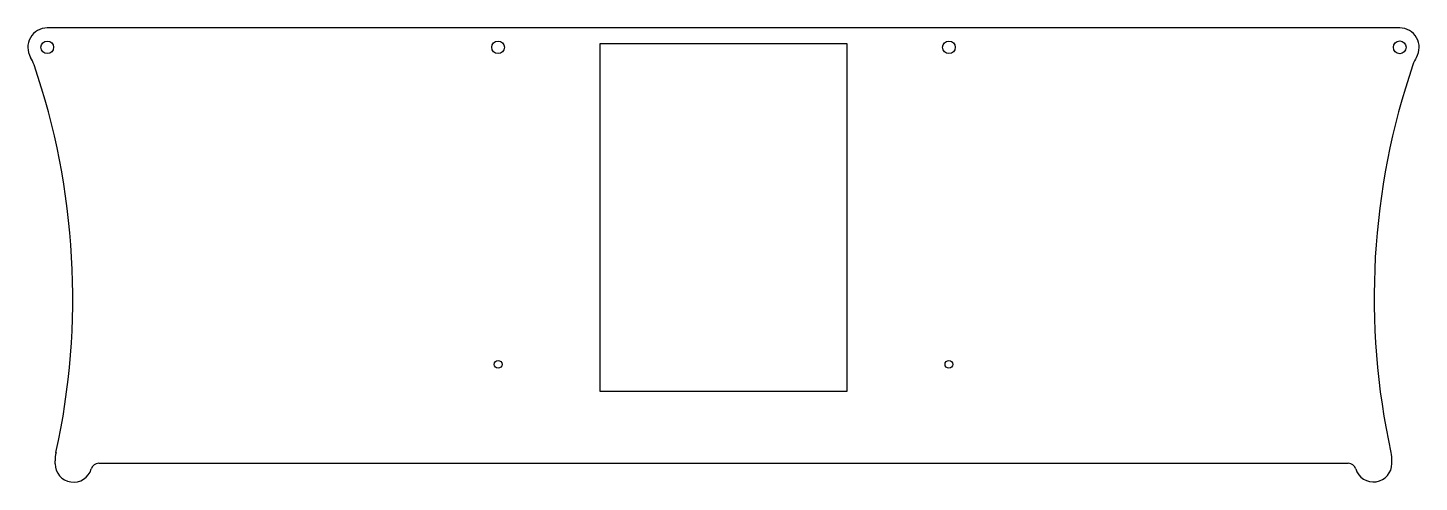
# Model space of a CAD drawing. Header units: millimetres. Extents: x 24 to 382, y 23 to 140.
import ezdxf

# ---------------------------------------------------------------- set-up
doc = ezdxf.new("R2010")
doc.units = ezdxf.units.MM
doc.layers.get('0').update_dxf_attribs({"lineweight": 25, "true_color": 0xffffff})

msp = doc.modelspace()

# ---------------------------------------------------------------- linework, layer by layer
for p, q in [((376.63, 139.6), (29.33, 139.6)), ((31.33, 27.7), (31.33, 28.4)), ((42.55, 27.8), (363.42, 27.8)), ((374.63, 27.75), (374.63, 28.41))]:
    msp.add_line(p, q)
at = {"flags": 128}
msp.add_lwpolyline([(171.28, 135.6), (234.68, 135.6), (234.68, 46.2), (171.28, 46.21)], close=True, dxfattribs=at)
for centre, radius in [((29.33, 134.6), 1.62), ((145.09, 134.6), 1.62), ((260.86, 134.6), 1.62), ((376.63, 134.6), 1.63), ((145.1, 53.2), 1), ((260.86, 53.2), 1)]:
    msp.add_circle(centre, radius)
for centre, radius, start, end in [((29.33, 134.6), 5, 90.0015, 210.9401), ((376.63, 134.6), 5, 329.0599, 90.0015), ((16.46, 126.88), 10, 18.8922, 30.9401), ((-148.96, 70.27), 184.84, 347.5892, 18.8922), ((554.91, 70.28), 184.84, 161.1078, 192.4108), ((389.49, 126.89), 10, 149.0599, 161.1078), ((41.33, 28.4), 10, 167.5892, 180), ((364.63, 28.41), 10, 360, 12.4108), ((36.08, 27.7), 4.75, 180, 343.594), ((42.55, 25.8), 2, 90, 163.594), ((363.42, 25.8), 2, 16.8439, 90), ((369.88, 27.75), 4.75, 196.8439, 0)]:
    msp.add_arc(centre, radius, start, end)

doc.saveas('drawing.dxf')
